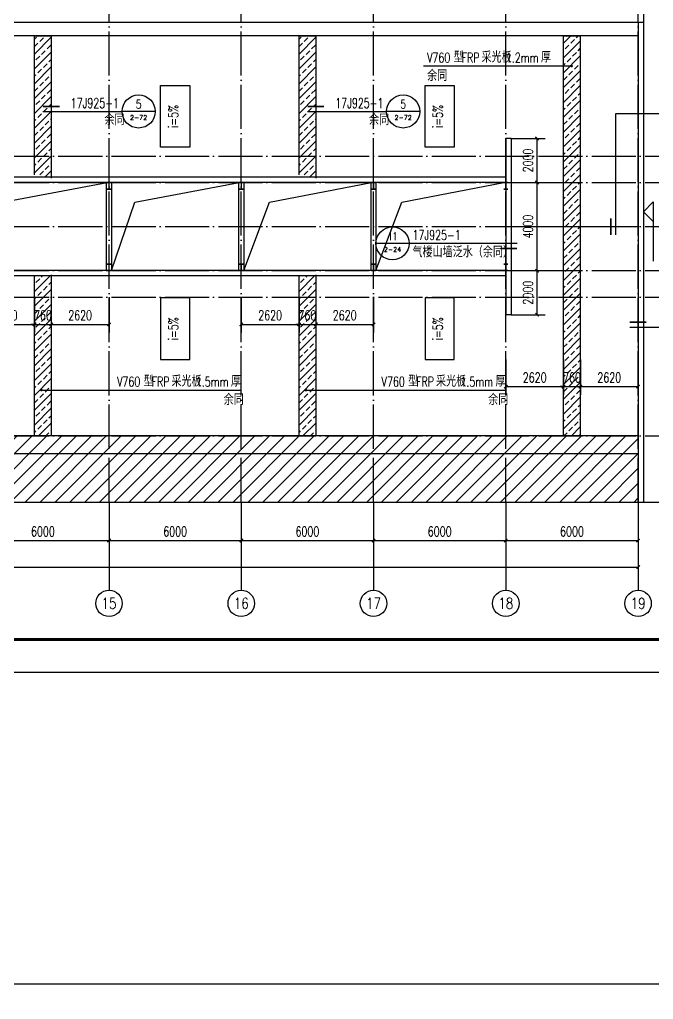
# Model space of a CAD drawing. Extents: x 1900113 to 2270874, y 17288394 to 17931430.
# Drawn here: x 2213868 to 2242618, y 17521107 to 17565578 of the extents above; entities that cross this region are included whole.
import ezdxf
from ezdxf.enums import TextEntityAlignment as Align

# ---------------------------------------------------------------- set-up
doc = ezdxf.new("R2010")
doc.units = 0
doc.header["$LTSCALE"] = 1000
doc.header["$MEASUREMENT"] = 0
doc.linetypes.add('DOTE', pattern=[2.42, 2, -0.2, 0.02, -0.2])
doc.layers.get('Defpoints').update_dxf_attribs({"color": 250})
for name, color, linetype in [('0 - 屋顶线', 150, 'Continuous'), ('AXIS_TEXT', 7, 'Continuous'), ('AXIS_内部', 151, 'Continuous'), ('AXIS_外部', 171, 'Continuous'), ('COLUMN', 2, 'Continuous'), ('DIM_IDEN', 171, 'Continuous'), ('DIM_LEAD', 145, 'Continuous'), ('DIM_SYMB', 165, 'Continuous'), ('DOTE', 1, 'DOTE'), ('PUB_DIM', 161, 'Continuous'), ('PUB_TEXT', 7, 'Continuous'), ('TK', 4, 'Continuous'), ('WALL-PARAPET', 6, 'Continuous'), ('填充', 8, 'Continuous')]:
    doc.layers.add(name, color=color, linetype=linetype)
doc.styles.add('_TCH_AXIS', font='COMPLEX', dxfattribs={"bigfont": 'GBCBIG'})
doc.styles.add('_TCH_DIM', font='SIMPLEX', dxfattribs={"bigfont": 'GBCBIG'})
doc.styles.add('_TCH_DIM_T3', font='SIMPLEX', dxfattribs={"width": 0.705882, "bigfont": 'GBCBIG'})
doc.styles.add('_TCH_LABEL', font='COMPLEX', dxfattribs={"bigfont": 'GBCBIG'})
doc.styles.add('COMPLEX', font='COMPLEX')
doc.dimstyles.new('_TCH_ARCH&&150', dxfattribs={"dimtxt": 446.25, "dimasz": 150, "dimexe": 375, "dimexo": 450, "dimgap": 189.375, "dimtad": 1, "dimdec": 0, "dimzin": 0, "dimdsep": 46, "dimtxsty": '_TCH_DIM_T3', "dimblk": 'ARCHTICK', "dimcen": 0.09, "dimclrt": 7, "dimazin": 2, "dimtfac": 1, "dimtdec": 0, "dimtix": 1, "dimtmove": 2, "dimatfit": 3, "dimfxl": 0, "dimtolj": 1, "dimtzin": 0, "dimarcsym": 0})

# ---------------------------------------------------------------- blocks, each defined once
blk = doc.blocks.new('A$C0FCD69EC')
at = {"layer": 'COLUMN'}
blk.add_hatch(color=2, dxfattribs=at).paths.add_polyline_path([(300, 180), (294, 180), (294, 94), (6, 94), (6, 180), (0, 180), (0, 0), (6, 0), (6, 86), (294, 86), (294, 0), (300, 0)])
at = {"layer": 'COLUMN', "color": 2}
blk.add_lwpolyline([(300, 0), (294, 0), (294, 86), (6, 86), (6, 0), (0, 0), (0, 180), (6, 180), (6, 94), (294, 94), (294, 180), (300, 180)], close=True, dxfattribs=at)
blk = doc.blocks.new('GeYuanFrame_83275672', base_point=(20.09, 4.53))
at = {"layer": 'TK'}
blk.add_lwpolyline([(20.09, 4.53), (20.09, 598.53), (1071.09, 598.53), (1071.09, 4.53)], close=True, dxfattribs=at)
at = {"layer": 'TK', "const_width": 1}
blk.add_lwpolyline([(45.09, 588.53), (1061.09, 588.53), (1061.09, 14.53), (45.09, 14.53)], close=True, dxfattribs=at)
blk = doc.blocks.new('GeYuanFrame_10587063', base_point=(20.09, 4.53))
at = {"layer": 'TK'}
blk.add_lwpolyline([(20.09, 4.53), (20.09, 598.53), (1071.09, 598.53), (1071.09, 4.53)], close=True, dxfattribs=at)
blk = doc.blocks.new('_ArchTick')
at = {"color": 0, "linetype": 'ByBlock', "const_width": 0.4}
blk.add_lwpolyline([(-0.5, -0.5), (0.5, 0.5)], dxfattribs=at)
blk = doc.blocks.new('*D188')
at = {"layer": 'AXIS_内部', "color": 0, "lineweight": -2}
for p, q in [((2211924, 17552983), (2211924, 17551370)), ((2214544, 17552983), (2214544, 17551370)), ((2211924, 17551745), (2214544, 17551745))]:
    blk.add_line(p, q, dxfattribs=at)
at = {"layer": 'Defpoints', "color": 0}
for p in [(2211924, 17553433), (2214544, 17553433), (2214544, 17551745)]:
    blk.add_point(p, dxfattribs=at)
at = {"layer": 'AXIS_内部', "color": 0, "lineweight": -2, "xscale": 150, "yscale": 150, "zscale": 150, "rotation": 180}
blk.add_blockref('_ArchTick', (2211924, 17551745), dxfattribs=at)
at = {"layer": 'AXIS_内部', "color": 0, "lineweight": -2, "xscale": 150, "yscale": 150, "zscale": 150}
blk.add_blockref('_ArchTick', (2214544, 17551745), dxfattribs=at)
at = {"layer": 'AXIS_内部', "color": 7, "insert": (2213234, 17552158), "char_height": 446.2, "attachment_point": 5, "style": '_TCH_DIM_T3'}
blk.add_mtext('\\A1;2620', dxfattribs=at)
blk = doc.blocks.new('*D189')
at = {"layer": 'AXIS_内部', "color": 0, "lineweight": -2}
for p, q in [((2214544, 17552983), (2214544, 17551370)), ((2215304, 17552983), (2215304, 17551370)), ((2214544, 17551745), (2214394, 17551745)), ((2214544, 17551745), (2215304, 17551745)), ((2215304, 17551745), (2215454, 17551745))]:
    blk.add_line(p, q, dxfattribs=at)
at = {"layer": 'Defpoints', "color": 0}
for p in [(2214544, 17553433), (2215304, 17553433), (2215304, 17551745)]:
    blk.add_point(p, dxfattribs=at)
at = {"layer": 'AXIS_内部', "color": 0, "lineweight": -2, "xscale": 150, "yscale": 150, "zscale": 150}
blk.add_blockref('_ArchTick', (2214544, 17551745), dxfattribs=at)
at = {"layer": 'AXIS_内部', "color": 0, "lineweight": -2, "xscale": 150, "yscale": 150, "zscale": 150, "rotation": 180}
blk.add_blockref('_ArchTick', (2215304, 17551745), dxfattribs=at)
at = {"layer": 'AXIS_内部', "color": 7, "insert": (2214924, 17552158), "char_height": 446.2, "attachment_point": 5, "style": '_TCH_DIM_T3'}
blk.add_mtext('\\A1;760', dxfattribs=at)
blk = doc.blocks.new('*D190')
at = {"layer": 'AXIS_内部', "color": 0, "lineweight": -2}
for p, q in [((2215304, 17552983), (2215304, 17551370)), ((2217924, 17552983), (2217924, 17551370)), ((2215304, 17551745), (2217924, 17551745))]:
    blk.add_line(p, q, dxfattribs=at)
at = {"layer": 'Defpoints', "color": 0}
for p in [(2215304, 17553433), (2217924, 17553433), (2217924, 17551745)]:
    blk.add_point(p, dxfattribs=at)
at = {"layer": 'AXIS_内部', "color": 0, "lineweight": -2, "xscale": 150, "yscale": 150, "zscale": 150, "rotation": 180}
blk.add_blockref('_ArchTick', (2215304, 17551745), dxfattribs=at)
at = {"layer": 'AXIS_内部', "color": 0, "lineweight": -2, "xscale": 150, "yscale": 150, "zscale": 150}
blk.add_blockref('_ArchTick', (2217924, 17551745), dxfattribs=at)
at = {"layer": 'AXIS_内部', "color": 7, "insert": (2216614, 17552158), "char_height": 446.2, "attachment_point": 5, "style": '_TCH_DIM_T3'}
blk.add_mtext('\\A1;2620', dxfattribs=at)
blk = doc.blocks.new('*D405')
at = {"layer": 'AXIS_内部', "color": 0, "lineweight": -2}
for p, q in [((2235924, 17550157), (2235924, 17548545)), ((2238544, 17550157), (2238544, 17548545)), ((2235924, 17548920), (2238544, 17548920))]:
    blk.add_line(p, q, dxfattribs=at)
at = {"layer": 'Defpoints', "color": 0}
for p in [(2235924, 17550607), (2238544, 17550607), (2238544, 17548920)]:
    blk.add_point(p, dxfattribs=at)
at = {"layer": 'AXIS_内部', "color": 0, "lineweight": -2, "xscale": 150, "yscale": 150, "zscale": 150, "rotation": 180}
blk.add_blockref('_ArchTick', (2235924, 17548920), dxfattribs=at)
at = {"layer": 'AXIS_内部', "color": 0, "lineweight": -2, "xscale": 150, "yscale": 150, "zscale": 150}
blk.add_blockref('_ArchTick', (2238544, 17548920), dxfattribs=at)
at = {"layer": 'AXIS_内部', "color": 7, "insert": (2237234, 17549332), "char_height": 446.2, "attachment_point": 5, "style": '_TCH_DIM_T3'}
blk.add_mtext('\\A1;2620', dxfattribs=at)
blk = doc.blocks.new('*D406')
at = {"layer": 'AXIS_内部', "color": 0, "lineweight": -2}
for p, q in [((2238544, 17550157), (2238544, 17548545)), ((2239304, 17550157), (2239304, 17548545)), ((2238544, 17548920), (2238394, 17548920)), ((2238544, 17548920), (2239304, 17548920)), ((2239304, 17548920), (2239454, 17548920))]:
    blk.add_line(p, q, dxfattribs=at)
at = {"layer": 'Defpoints', "color": 0}
for p in [(2238544, 17550607), (2239304, 17550607), (2239304, 17548920)]:
    blk.add_point(p, dxfattribs=at)
at = {"layer": 'AXIS_内部', "color": 0, "lineweight": -2, "xscale": 150, "yscale": 150, "zscale": 150}
blk.add_blockref('_ArchTick', (2238544, 17548920), dxfattribs=at)
at = {"layer": 'AXIS_内部', "color": 0, "lineweight": -2, "xscale": 150, "yscale": 150, "zscale": 150, "rotation": 180}
blk.add_blockref('_ArchTick', (2239304, 17548920), dxfattribs=at)
at = {"layer": 'AXIS_内部', "color": 7, "insert": (2238924, 17549332), "char_height": 446.2, "attachment_point": 5, "style": '_TCH_DIM_T3'}
blk.add_mtext('\\A1;760', dxfattribs=at)
blk = doc.blocks.new('*D407')
at = {"layer": 'AXIS_内部', "color": 0, "lineweight": -2}
for p, q in [((2239304, 17550157), (2239304, 17548545)), ((2241924, 17550157), (2241924, 17548545)), ((2239304, 17548920), (2241924, 17548920))]:
    blk.add_line(p, q, dxfattribs=at)
at = {"layer": 'Defpoints', "color": 0}
for p in [(2239304, 17550607), (2241924, 17550607), (2241924, 17548920)]:
    blk.add_point(p, dxfattribs=at)
at = {"layer": 'AXIS_内部', "color": 0, "lineweight": -2, "xscale": 150, "yscale": 150, "zscale": 150, "rotation": 180}
blk.add_blockref('_ArchTick', (2239304, 17548920), dxfattribs=at)
at = {"layer": 'AXIS_内部', "color": 0, "lineweight": -2, "xscale": 150, "yscale": 150, "zscale": 150}
blk.add_blockref('_ArchTick', (2241924, 17548920), dxfattribs=at)
at = {"layer": 'AXIS_内部', "color": 7, "insert": (2240614, 17549332), "char_height": 446.2, "attachment_point": 5, "style": '_TCH_DIM_T3'}
blk.add_mtext('\\A1;2620', dxfattribs=at)
blk = doc.blocks.new('*D408')
at = {"layer": 'AXIS_内部', "color": 0, "lineweight": -2}
for p, q in [((2223924, 17552983), (2223924, 17551370)), ((2226544, 17552983), (2226544, 17551370)), ((2223924, 17551745), (2226544, 17551745))]:
    blk.add_line(p, q, dxfattribs=at)
at = {"layer": 'Defpoints', "color": 0}
for p in [(2223924, 17553433), (2226544, 17553433), (2226544, 17551745)]:
    blk.add_point(p, dxfattribs=at)
at = {"layer": 'AXIS_内部', "color": 0, "lineweight": -2, "xscale": 150, "yscale": 150, "zscale": 150, "rotation": 180}
blk.add_blockref('_ArchTick', (2223924, 17551745), dxfattribs=at)
at = {"layer": 'AXIS_内部', "color": 0, "lineweight": -2, "xscale": 150, "yscale": 150, "zscale": 150}
blk.add_blockref('_ArchTick', (2226544, 17551745), dxfattribs=at)
at = {"layer": 'AXIS_内部', "color": 7, "insert": (2225234, 17552158), "char_height": 446.2, "attachment_point": 5, "style": '_TCH_DIM_T3'}
blk.add_mtext('\\A1;2620', dxfattribs=at)
blk = doc.blocks.new('*D409')
at = {"layer": 'AXIS_内部', "color": 0, "lineweight": -2}
for p, q in [((2226544, 17552983), (2226544, 17551370)), ((2227304, 17552983), (2227304, 17551370)), ((2226544, 17551745), (2226394, 17551745)), ((2226544, 17551745), (2227304, 17551745)), ((2227304, 17551745), (2227454, 17551745))]:
    blk.add_line(p, q, dxfattribs=at)
at = {"layer": 'Defpoints', "color": 0}
for p in [(2226544, 17553433), (2227304, 17553433), (2227304, 17551745)]:
    blk.add_point(p, dxfattribs=at)
at = {"layer": 'AXIS_内部', "color": 0, "lineweight": -2, "xscale": 150, "yscale": 150, "zscale": 150}
blk.add_blockref('_ArchTick', (2226544, 17551745), dxfattribs=at)
at = {"layer": 'AXIS_内部', "color": 0, "lineweight": -2, "xscale": 150, "yscale": 150, "zscale": 150, "rotation": 180}
blk.add_blockref('_ArchTick', (2227304, 17551745), dxfattribs=at)
at = {"layer": 'AXIS_内部', "color": 7, "insert": (2226924, 17552158), "char_height": 446.2, "attachment_point": 5, "style": '_TCH_DIM_T3'}
blk.add_mtext('\\A1;760', dxfattribs=at)
blk = doc.blocks.new('*D410')
at = {"layer": 'AXIS_内部', "color": 0, "lineweight": -2}
for p, q in [((2227304, 17552983), (2227304, 17551370)), ((2229924, 17552983), (2229924, 17551370)), ((2227304, 17551745), (2229924, 17551745))]:
    blk.add_line(p, q, dxfattribs=at)
at = {"layer": 'Defpoints', "color": 0}
for p in [(2227304, 17553433), (2229924, 17553433), (2229924, 17551745)]:
    blk.add_point(p, dxfattribs=at)
at = {"layer": 'AXIS_内部', "color": 0, "lineweight": -2, "xscale": 150, "yscale": 150, "zscale": 150, "rotation": 180}
blk.add_blockref('_ArchTick', (2227304, 17551745), dxfattribs=at)
at = {"layer": 'AXIS_内部', "color": 0, "lineweight": -2, "xscale": 150, "yscale": 150, "zscale": 150}
blk.add_blockref('_ArchTick', (2229924, 17551745), dxfattribs=at)
at = {"layer": 'AXIS_内部', "color": 7, "insert": (2228614, 17552158), "char_height": 446.2, "attachment_point": 5, "style": '_TCH_DIM_T3'}
blk.add_mtext('\\A1;2620', dxfattribs=at)
blk = doc.blocks.new('*D420')
at = {"layer": 'AXIS_外部', "color": 0, "lineweight": -2}
for p, q in [((2236164, 17560183), (2237715, 17560183)), ((2237340, 17558183), (2237340, 17560183)), ((2236164, 17558183), (2237715, 17558183))]:
    blk.add_line(p, q, dxfattribs=at)
at = {"layer": 'Defpoints', "color": 0}
for p in [(2235714, 17560183), (2237340, 17560183), (2235714, 17558183)]:
    blk.add_point(p, dxfattribs=at)
at = {"layer": 'AXIS_外部', "color": 0, "lineweight": -2, "xscale": 150, "yscale": 150, "zscale": 150}
for p, rotation in [((2237340, 17560183), 90), ((2237340, 17558183), 270)]:
    blk.add_blockref('_ArchTick', p, dxfattribs=dict(at, rotation=rotation))
at = {"layer": 'AXIS_外部', "color": 7, "insert": (2236927, 17559183), "char_height": 446.2, "attachment_point": 5, "rotation": 90, "style": '_TCH_DIM_T3'}
blk.add_mtext('\\A1;2000', dxfattribs=at)
blk = doc.blocks.new('*D421')
at = {"layer": 'AXIS_外部', "color": 0, "lineweight": -2}
for p, q in [((2236164, 17558183), (2237715, 17558183)), ((2237340, 17554183), (2237340, 17558183)), ((2236164, 17554183), (2237715, 17554183))]:
    blk.add_line(p, q, dxfattribs=at)
at = {"layer": 'Defpoints', "color": 0}
for p in [(2235714, 17558183), (2237340, 17558183), (2235714, 17554183)]:
    blk.add_point(p, dxfattribs=at)
at = {"layer": 'AXIS_外部', "color": 0, "lineweight": -2, "xscale": 150, "yscale": 150, "zscale": 150}
for p, rotation in [((2237340, 17558183), 90), ((2237340, 17554183), 270)]:
    blk.add_blockref('_ArchTick', p, dxfattribs=dict(at, rotation=rotation))
at = {"layer": 'AXIS_外部', "color": 7, "insert": (2236927, 17556183), "char_height": 446.2, "attachment_point": 5, "rotation": 90, "style": '_TCH_DIM_T3'}
blk.add_mtext('\\A1;4000', dxfattribs=at)
blk = doc.blocks.new('*D422')
at = {"layer": 'AXIS_外部', "color": 0, "lineweight": -2}
for p, q in [((2236164, 17554183), (2237715, 17554183)), ((2237340, 17552183), (2237340, 17554183)), ((2236164, 17552183), (2237715, 17552183))]:
    blk.add_line(p, q, dxfattribs=at)
at = {"layer": 'Defpoints', "color": 0}
for p in [(2235714, 17554183), (2237340, 17554183), (2235714, 17552183)]:
    blk.add_point(p, dxfattribs=at)
at = {"layer": 'AXIS_外部', "color": 0, "lineweight": -2, "xscale": 150, "yscale": 150, "zscale": 150}
for p, rotation in [((2237340, 17554183), 90), ((2237340, 17552183), 270)]:
    blk.add_blockref('_ArchTick', p, dxfattribs=dict(at, rotation=rotation))
at = {"layer": 'AXIS_外部', "color": 7, "insert": (2236927, 17553183), "char_height": 446.2, "attachment_point": 5, "rotation": 90, "style": '_TCH_DIM_T3'}
blk.add_mtext('\\A1;2000', dxfattribs=at)
blk = doc.blocks.new('*D492')
at = {"layer": 'AXIS_外部', "color": 0, "lineweight": -2}
for p, q in [((2211924, 17543233), (2211924, 17541558)), ((2217924, 17543233), (2217924, 17541558)), ((2211924, 17541933), (2217924, 17541933))]:
    blk.add_line(p, q, dxfattribs=at)
at = {"layer": 'Defpoints', "color": 0}
for p in [(2211924, 17543683), (2217924, 17543683), (2217924, 17541933)]:
    blk.add_point(p, dxfattribs=at)
at = {"layer": 'AXIS_外部', "color": 0, "lineweight": -2, "xscale": 150, "yscale": 150, "zscale": 150, "rotation": 180}
blk.add_blockref('_ArchTick', (2211924, 17541933), dxfattribs=at)
at = {"layer": 'AXIS_外部', "color": 0, "lineweight": -2, "xscale": 150, "yscale": 150, "zscale": 150}
blk.add_blockref('_ArchTick', (2217924, 17541933), dxfattribs=at)
at = {"layer": 'AXIS_外部', "color": 7, "insert": (2214924, 17542345), "char_height": 446.2, "attachment_point": 5, "style": '_TCH_DIM_T3'}
blk.add_mtext('\\A1;6000', dxfattribs=at)
blk = doc.blocks.new('*D493')
at = {"layer": 'AXIS_外部', "color": 0, "lineweight": -2}
for p, q in [((2217924, 17543233), (2217924, 17541558)), ((2223924, 17543233), (2223924, 17541558)), ((2217924, 17541933), (2223924, 17541933))]:
    blk.add_line(p, q, dxfattribs=at)
at = {"layer": 'Defpoints', "color": 0}
for p in [(2217924, 17543683), (2223924, 17543683), (2223924, 17541933)]:
    blk.add_point(p, dxfattribs=at)
at = {"layer": 'AXIS_外部', "color": 0, "lineweight": -2, "xscale": 150, "yscale": 150, "zscale": 150, "rotation": 180}
blk.add_blockref('_ArchTick', (2217924, 17541933), dxfattribs=at)
at = {"layer": 'AXIS_外部', "color": 0, "lineweight": -2, "xscale": 150, "yscale": 150, "zscale": 150}
blk.add_blockref('_ArchTick', (2223924, 17541933), dxfattribs=at)
at = {"layer": 'AXIS_外部', "color": 7, "insert": (2220924, 17542345), "char_height": 446.2, "attachment_point": 5, "style": '_TCH_DIM_T3'}
blk.add_mtext('\\A1;6000', dxfattribs=at)
blk = doc.blocks.new('*D494')
at = {"layer": 'AXIS_外部', "color": 0, "lineweight": -2}
for p, q in [((2223924, 17543233), (2223924, 17541558)), ((2229924, 17543233), (2229924, 17541558)), ((2223924, 17541933), (2229924, 17541933))]:
    blk.add_line(p, q, dxfattribs=at)
at = {"layer": 'Defpoints', "color": 0}
for p in [(2223924, 17543683), (2229924, 17543683), (2229924, 17541933)]:
    blk.add_point(p, dxfattribs=at)
at = {"layer": 'AXIS_外部', "color": 0, "lineweight": -2, "xscale": 150, "yscale": 150, "zscale": 150, "rotation": 180}
blk.add_blockref('_ArchTick', (2223924, 17541933), dxfattribs=at)
at = {"layer": 'AXIS_外部', "color": 0, "lineweight": -2, "xscale": 150, "yscale": 150, "zscale": 150}
blk.add_blockref('_ArchTick', (2229924, 17541933), dxfattribs=at)
at = {"layer": 'AXIS_外部', "color": 7, "insert": (2226924, 17542345), "char_height": 446.2, "attachment_point": 5, "style": '_TCH_DIM_T3'}
blk.add_mtext('\\A1;6000', dxfattribs=at)
blk = doc.blocks.new('*D495')
at = {"layer": 'AXIS_外部', "color": 0, "lineweight": -2}
for p, q in [((2229924, 17543233), (2229924, 17541558)), ((2235924, 17543233), (2235924, 17541558)), ((2229924, 17541933), (2235924, 17541933))]:
    blk.add_line(p, q, dxfattribs=at)
at = {"layer": 'Defpoints', "color": 0}
for p in [(2229924, 17543683), (2235924, 17543683), (2235924, 17541933)]:
    blk.add_point(p, dxfattribs=at)
at = {"layer": 'AXIS_外部', "color": 0, "lineweight": -2, "xscale": 150, "yscale": 150, "zscale": 150, "rotation": 180}
blk.add_blockref('_ArchTick', (2229924, 17541933), dxfattribs=at)
at = {"layer": 'AXIS_外部', "color": 0, "lineweight": -2, "xscale": 150, "yscale": 150, "zscale": 150}
blk.add_blockref('_ArchTick', (2235924, 17541933), dxfattribs=at)
at = {"layer": 'AXIS_外部', "color": 7, "insert": (2232924, 17542345), "char_height": 446.2, "attachment_point": 5, "style": '_TCH_DIM_T3'}
blk.add_mtext('\\A1;6000', dxfattribs=at)
blk = doc.blocks.new('*D496')
at = {"layer": 'AXIS_外部', "color": 0, "lineweight": -2}
for p, q in [((2235924, 17543233), (2235924, 17541558)), ((2241924, 17543233), (2241924, 17541558)), ((2235924, 17541933), (2241924, 17541933))]:
    blk.add_line(p, q, dxfattribs=at)
at = {"layer": 'Defpoints', "color": 0}
for p in [(2235924, 17543683), (2241924, 17543683), (2241924, 17541933)]:
    blk.add_point(p, dxfattribs=at)
at = {"layer": 'AXIS_外部', "color": 0, "lineweight": -2, "xscale": 150, "yscale": 150, "zscale": 150, "rotation": 180}
blk.add_blockref('_ArchTick', (2235924, 17541933), dxfattribs=at)
at = {"layer": 'AXIS_外部', "color": 0, "lineweight": -2, "xscale": 150, "yscale": 150, "zscale": 150}
blk.add_blockref('_ArchTick', (2241924, 17541933), dxfattribs=at)
at = {"layer": 'AXIS_外部', "color": 7, "insert": (2238924, 17542345), "char_height": 446.2, "attachment_point": 5, "style": '_TCH_DIM_T3'}
blk.add_mtext('\\A1;6000', dxfattribs=at)
blk = doc.blocks.new('*D497')
at = {"layer": 'AXIS_外部', "color": 0, "lineweight": -2}
for p, q in [((2133924, 17543233), (2133924, 17540358)), ((2241924, 17543233), (2241924, 17540358)), ((2133924, 17540733), (2241924, 17540733))]:
    blk.add_line(p, q, dxfattribs=at)
at = {"layer": 'Defpoints', "color": 0}
for p in [(2133924, 17543683), (2241924, 17543683), (2241924, 17540733)]:
    blk.add_point(p, dxfattribs=at)
at = {"layer": 'AXIS_外部', "color": 0, "lineweight": -2, "xscale": 150, "yscale": 150, "zscale": 150, "rotation": 180}
blk.add_blockref('_ArchTick', (2133924, 17540733), dxfattribs=at)
at = {"layer": 'AXIS_外部', "color": 0, "lineweight": -2, "xscale": 150, "yscale": 150, "zscale": 150}
blk.add_blockref('_ArchTick', (2241924, 17540733), dxfattribs=at)
at = {"layer": 'AXIS_外部', "color": 7, "insert": (2187924, 17541145), "char_height": 446.2, "attachment_point": 5, "style": '_TCH_DIM_T3'}
blk.add_mtext('\\A1;108000', dxfattribs=at)
blk = doc.blocks.new('_AXISO')
blk.add_circle((0, 0), 0.5)
at = {"layer": 'AXIS_TEXT', "style": 'COMPLEX', "width": 1.041667}
blk.add_attdef('A', text='', height=0.56, dxfattribs=at).set_placement((-0.25, -0.28), (0.25, -0.28), align=Align.FIT)

msp = doc.modelspace()

# ---------------------------------------------------------------- hatches: boundary and pattern name
h = msp.add_hatch()
h.set_pattern_fill('ANSI31', color=250, scale=300, style=0)
h.set_pattern_definition([(45, (53131.6, -1340120.34), (-336.759605, 336.759605), [])])
h.paths.add_polyline_path([(2186716.3, 17544260.8), (2187472.4, 17544260.8), (2187472.4, 17545508.3), (2186716.3, 17545508.3)], flags=24)
h.paths.add_polyline_path([(2185343, 17544237.1), (2187144.5, 17544237.1), (2187144.5, 17545558.6), (2185343, 17545558.6)], flags=24)
h.paths.add_polyline_path([(2184334.6, 17544260.8), (2185771.2, 17544260.8), (2185771.2, 17545508.3), (2184334.6, 17545508.3)], flags=24)
h.paths.add_polyline_path([(2182956.5, 17544221), (2184767.5, 17544221), (2184767.5, 17545571), (2182956.5, 17545571)], flags=24)
h.paths.add_polyline_path([(2188035, 17543682.9), (2241923.5, 17543682.9), (2241923.5, 17546682.9), (2133923.5, 17546682.9), (2133923.5, 17543682.9), (2187810, 17543682.9), (2187886.5, 17543892.9), (2187960.5, 17543472.9)])
at = {"layer": '填充'}
h = msp.add_hatch(dxfattribs=at)
h.set_pattern_fill('ANSI33', color=4, scale=150, style=0)
h.set_pattern_definition([(45, (128131.6, -1447261.33), (-336.759605, 336.759605), []), (45, (128468.36, -1447261.33), (-336.759605, 336.759605), [238.125, -119.0625])])
h.paths.add_polyline_path([(2215303.5, 17553942.9), (2214543.5, 17553942.9), (2214543.5, 17546682.9), (2215303.5, 17546682.9)])
h.paths.add_polyline_path([(2214543.5, 17558422.9), (2215303.5, 17558422.9), (2215303.5, 17564782.9), (2214543.5, 17564782.9)])
h = msp.add_hatch(dxfattribs=at)
h.set_pattern_fill('ANSI33', color=4, scale=150, style=0)
h.set_pattern_definition([(45, (140131.6, -1447261.33), (-336.759605, 336.759605), []), (45, (140468.36, -1447261.33), (-336.759605, 336.759605), [238.125, -119.0625])])
h.paths.add_polyline_path([(2227303.5, 17553942.9), (2226543.5, 17553942.9), (2226543.5, 17546682.9), (2227303.5, 17546682.9)])
h.paths.add_polyline_path([(2226543.5, 17558422.9), (2227303.5, 17558422.9), (2227303.5, 17564782.9), (2226543.5, 17564782.9)])
h = msp.add_hatch(dxfattribs=at)
h.set_pattern_fill('ANSI33', color=4, scale=150, style=0)
h.set_pattern_definition([(45, (53131.6, -1913503.54), (-336.759605, 336.759605), []), (45, (53468.36, -1913503.54), (-336.759605, 336.759605), [238.125, -119.0625])])
h.paths.add_polyline_path([(2239303.5, 17564842.9), (2238543.5, 17564842.9), (2238543.5, 17556183), (2239303.5, 17556183)])
h.paths.add_polyline_path([(2239303.5, 17556183), (2238543.5, 17556183), (2238543.5, 17546682.9), (2239303.5, 17546682.9)])

# ---------------------------------------------------------------- linework, layer by layer
for points in [[(2214543.5, 17558534.1), (2214543.5, 17564842.9), (2215303.5, 17564842.9), (2215303.5, 17558376.4)], [(2226543.5, 17558534.1), (2226543.5, 17564842.9), (2227303.5, 17564842.9), (2227303.5, 17558376.4)], [(2238543.5, 17556183), (2238543.5, 17564842.9), (2239303.5, 17564842.9), (2239303.5, 17556025.2)], [(2239303.5, 17556269.5), (2239303.5, 17546682.9), (2238543.5, 17546682.9), (2238543.5, 17556183)], [(2215303.5, 17553998.5), (2215303.5, 17546682.9), (2214543.5, 17546682.9), (2214543.5, 17553912)], [(2227303.5, 17553998.5), (2227303.5, 17546682.9), (2226543.5, 17546682.9), (2226543.5, 17553912)]]:
    msp.add_lwpolyline(points)
for points in [[(2221586, 17562592.6), (2221586, 17559794.9), (2220261, 17559794.9), (2220261, 17562592.6)], [(2233586, 17562592.6), (2233586, 17559794.9), (2232261, 17559794.9), (2232261, 17562592.6)], [(2218033.5, 17558182.9), (2218033.5, 17554182.9), (2217813.5, 17554182.9), (2217813.5, 17558182.9)], [(2224033.5, 17558182.9), (2224033.5, 17554182.9), (2223813.5, 17554182.9), (2223813.5, 17558182.9)], [(2230033.5, 17558182.9), (2230033.5, 17554182.9), (2229813.5, 17554182.9), (2229813.5, 17558182.9)], [(2221586, 17550157.2), (2221586, 17552954.9), (2220261, 17552954.9), (2220261, 17550157.2)], [(2233586, 17550157.2), (2233586, 17552954.9), (2232261, 17552954.9), (2232261, 17550157.2)]]:
    msp.add_lwpolyline(points, close=True)
at = {"layer": '0 - 屋顶线'}
for p, q in [((2242163.5, 17565442.9), (2133683.5, 17565442.9)), ((2241923.5, 17564842.9), (2133923.5, 17564842.9)), ((2236163.5, 17556183), (2241923.5, 17556183)), ((2241923.5, 17546682.9), (2241923.5, 17543682.9)), ((2242163.5, 17546682.9), (2242163.5, 17543682.9)), ((2133923.5, 17545882.9), (2241923.5, 17545882.9))]:
    msp.add_line(p, q, dxfattribs=at)
for points in [[(2133683.5, 17546682.9), (2133683.5, 17603922.9), (2242163.5, 17603922.9), (2242163.5, 17546682.9)], [(2241923.5, 17565442.9), (2241923.5, 17546682.9), (2133923.5, 17546682.9), (2133923.5, 17565442.9)], [(2212033.5, 17554182.9), (2213090.1, 17557297.2), (2217833.5, 17558182.9)], [(2218033.5, 17554182.9), (2219090.1, 17557297.2), (2223833.5, 17558182.9)], [(2224033.5, 17554182.9), (2225200.1, 17557297.2), (2229833.5, 17558176.9)], [(2230033.5, 17554182.9), (2231200.1, 17557297.2), (2235833.5, 17558176.9)], [(2241923.5, 17546682.9), (2133923.5, 17546682.9)]]:
    msp.add_lwpolyline(points, dxfattribs=at)
at = {"layer": 'AXIS_外部'}
for p, q in [((2217923.5, 17543682.9), (2217923.5, 17539682.9)), ((2223923.5, 17543682.9), (2223923.5, 17539682.9)), ((2229923.5, 17543682.9), (2229923.5, 17539682.9)), ((2235923.5, 17543682.9), (2235923.5, 17539682.9)), ((2241923.5, 17543682.9), (2241923.5, 17539682.9))]:
    msp.add_line(p, q, dxfattribs=at)
at = {"layer": 'DIM_IDEN'}
for p, q in [((2214928.5, 17561407.9), (2215645.3, 17561407.9)), ((2215645.3, 17561407.9), (2218518, 17561407.9)), ((2220018, 17561407.9), (2218518, 17561407.9)), ((2226928.5, 17561407.9), (2227645.3, 17561407.9)), ((2227645.3, 17561407.9), (2230518, 17561407.9)), ((2232018, 17561407.9), (2230518, 17561407.9)), ((2240918.8, 17561319), (2245853.2, 17561319)), ((2240918.8, 17555807.9), (2240918.8, 17561319)), ((2231533.5, 17555421), (2230033.5, 17555421)), ((2232882.9, 17555421), (2231533.5, 17555421)), ((2236431, 17555421), (2232882.9, 17555421)), ((2241548.5, 17551621.6), (2244015.1, 17551621.6))]:
    msp.add_line(p, q, dxfattribs=at)
at = {"layer": 'DIM_IDEN', "const_width": 75}
for points in [[(2214928.5, 17561632.9), (2215678.5, 17561632.9)], [(2226928.5, 17561632.9), (2227678.5, 17561632.9)], [(2240693.8, 17555807.9), (2240693.8, 17556557.9)], [(2236431, 17555196), (2235681, 17555196)], [(2241548.5, 17551846.6), (2242298.5, 17551846.6)]]:
    msp.add_lwpolyline(points, dxfattribs=at)
at = {"layer": 'DIM_IDEN'}
for centre in [(2219268, 17561407.9), (2231268, 17561407.9), (2230783.5, 17555421)]:
    msp.add_circle(centre, 750, dxfattribs=at)
at = {"layer": 'DIM_LEAD'}
for p, q in [((2237911.3, 17563469.7), (2232194.3, 17563469.7)), ((2238905.3, 17563469.7), (2237911.3, 17563469.7)), ((2214850.8, 17548763.3), (2218168.3, 17548763.3)), ((2218168.3, 17548763.3), (2223923.5, 17548763.3)), ((2226850.8, 17548763.3), (2230168.3, 17548763.3)), ((2230168.3, 17548763.3), (2235923.5, 17548763.3))]:
    msp.add_line(p, q, dxfattribs=at)
at = {"layer": 'DIM_LEAD', "const_width": 60}
for points in [[(2238935.3, 17563469.7, 1), (2238875.3, 17563469.7, 1)], [(2214820.8, 17548763.3, 1), (2214880.8, 17548763.3, 1)], [(2226820.8, 17548763.3, 1), (2226880.8, 17548763.3, 1)]]:
    msp.add_lwpolyline(points, format="xyb", close=True, dxfattribs=at)
at = {"layer": 'DIM_SYMB'}
for points in [[(2221169.8, 17560494.3, 0, 0, 0), (2221169.8, 17561442, 120, 0, 0), (2221169.8, 17561892, 0, 0, 0)], [(2233169.8, 17560494.3, 0, 0, 0), (2233169.8, 17561442, 120, 0, 0), (2233169.8, 17561892, 0, 0, 0)], [(2221169.8, 17552255.5, 0, 0, 0), (2221169.8, 17551307.8, 120, 0, 0), (2221169.8, 17550857.8, 0, 0, 0)], [(2233169.8, 17552255.5, 0, 0, 0), (2233169.8, 17551307.8, 120, 0, 0), (2233169.8, 17550857.8, 0, 0, 0)]]:
    msp.add_lwpolyline(points, format="xyseb", dxfattribs=at)
at = {"layer": 'DIM_SYMB', "color": 150}
msp.add_lwpolyline([(2130923.5, 17543682.9), (2187810, 17543682.9), (2187886.5, 17543892.9), (2187960.5, 17543472.9), (2188035, 17543682.9), (2244923.5, 17543682.9)], dxfattribs=at)
at = {"layer": 'DOTE'}
for p, q in [((2217923.5, 17543682.9), (2217923.5, 17606682.9)), ((2223923.5, 17543682.9), (2223923.5, 17606682.9)), ((2229923.5, 17543682.9), (2229923.5, 17606682.9)), ((2235923.5, 17543682.9), (2235923.5, 17606682.9)), ((2241923.5, 17543682.9), (2241923.5, 17606682.9)), ((2130923.5, 17559382.9), (2244923.5, 17559382.9)), ((2130923.5, 17558182.9), (2244923.5, 17558182.9)), ((2130923.5, 17556182.9), (2244923.5, 17556182.9)), ((2130923.5, 17554182.9), (2244923.5, 17554182.9)), ((2130923.5, 17552982.9), (2244923.5, 17552982.9)), ((2130923.5, 17546682.9), (2244923.5, 17546682.9))]:
    msp.add_line(p, q, dxfattribs=at)
at = {"layer": 'PUB_DIM'}
for p, q in [((2242163.5, 17556858.7), (2242613.5, 17557308.7)), ((2242613.5, 17557308.7), (2242613.5, 17554608.7)), ((2242163.5, 17556858.7), (2242613.5, 17556408.7))]:
    msp.add_line(p, q, dxfattribs=at)
at = {"layer": 'WALL-PARAPET'}
for p, q in [((2235923.5, 17560182.9), (2235923.5, 17558182.9)), ((2236163.5, 17560182.9), (2235923.5, 17560182.9)), ((2236163.5, 17560182.9), (2236163.5, 17558182.9)), ((2235923.5, 17558422.9), (2139923.5, 17558422.9)), ((2235923.5, 17558182.9), (2139923.5, 17558182.9)), ((2235923.5, 17558182.9), (2235923.5, 17554182.9)), ((2236163.5, 17558182.9), (2236163.5, 17554182.9)), ((2235923.5, 17554182.9), (2139923.5, 17554182.9)), ((2235923.5, 17553942.9), (2139923.5, 17553942.9)), ((2235923.5, 17554182.9), (2235923.5, 17552182.9)), ((2236163.5, 17554182.9), (2236163.5, 17552182.9)), ((2236163.5, 17552182.9), (2235923.5, 17552182.9))]:
    msp.add_line(p, q, dxfattribs=at)

# ---------------------------------------------------------------- block references
at = {"xscale": 150, "yscale": 150, "zscale": 150}
for name, p in [('GeYuanFrame_83275672', (2113223.5, 17535942)), ('GeYuanFrame_10587063', (2113223.5, 17432720))]:
    msp.add_blockref(name, p, dxfattribs=at)
at = {"layer": 'AXIS_外部'}
ref = msp.add_blockref('_AXISO', (2217923.5, 17539082.9), dxfattribs=dict(at, xscale=1200, yscale=1200, zscale=1200))
ref.add_attrib('A', '15', dxfattribs={"layer": 'AXIS_TEXT', "height": 492.67, "style": '_TCH_AXIS'}).set_placement((2217583.3, 17538836.5), (2218263.7, 17538836.5), align=Align.FIT)
ref = msp.add_blockref('_AXISO', (2223923.5, 17539082.9), dxfattribs=dict(at, xscale=1200, yscale=1200, zscale=1200))
ref.add_attrib('A', '16', dxfattribs={"layer": 'AXIS_TEXT', "height": 492.67, "style": '_TCH_AXIS'}).set_placement((2223583.3, 17538836.5), (2224263.7, 17538836.5), align=Align.FIT)
ref = msp.add_blockref('_AXISO', (2229923.5, 17539082.9), dxfattribs=dict(at, xscale=1200, yscale=1200, zscale=1200))
ref.add_attrib('A', '17', dxfattribs={"layer": 'AXIS_TEXT', "height": 492.67, "style": '_TCH_AXIS'}).set_placement((2229583.3, 17538836.5), (2230263.7, 17538836.5), align=Align.FIT)
ref = msp.add_blockref('_AXISO', (2235923.5, 17539082.9), dxfattribs=dict(at, xscale=1200, yscale=1200, zscale=1200))
ref.add_attrib('A', '18', dxfattribs={"layer": 'AXIS_TEXT', "height": 492.67, "style": '_TCH_AXIS'}).set_placement((2235583.3, 17538836.5), (2236263.7, 17538836.5), align=Align.FIT)
ref = msp.add_blockref('_AXISO', (2241923.5, 17539082.9), dxfattribs=dict(at, xscale=1200, yscale=1200, zscale=1200))
ref.add_attrib('A', '19', dxfattribs={"layer": 'AXIS_TEXT', "height": 492.67, "style": '_TCH_AXIS'}).set_placement((2241583.3, 17538836.5), (2242263.7, 17538836.5), align=Align.FIT)
at = {"layer": 'COLUMN', "xscale": -1, "rotation": 90}
for p in [(2218013.5, 17558182.9), (2224013.5, 17558182.9), (2230013.5, 17558182.9), (2236013.5, 17558182.9), (2218013.5, 17554482.9), (2224013.5, 17554482.9), (2230013.5, 17554482.9)]:
    msp.add_blockref('A$C0FCD69EC', p, dxfattribs=at)
at = {"layer": 'COLUMN', "rotation": 90.00000000000001}
msp.add_blockref('A$C0FCD69EC', (2236013.5, 17554182.9), dxfattribs=at)

# ---------------------------------------------------------------- texts
at = {"layer": 'PUB_TEXT'}
for s, height, style, p in [('型', 506.4, '_TCH_DIM', (2233551.8, 17563627.2)), ('采光板', 506.38, '_TCH_DIM', (2234820.4, 17563627.2)), ('厚', 506.4, '_TCH_DIM', (2237516.3, 17563627.2)), ('余同', 506.38, '_TCH_DIM', (2232351.8, 17562787.2)), ('余同', 506.38, '_TCH_LABEL', (2217718.2, 17560786.8)), ('余同', 506.38, '_TCH_LABEL', (2229718.2, 17560786.8)), ('气楼山墙泛水（余同）', 506.38, '_TCH_LABEL', (2231691, 17554783.2)), ('型', 506.4, '_TCH_DIM', (2219488.8, 17548920.8)), ('采光板', 506.38, '_TCH_DIM', (2220757.4, 17548920.8)), ('厚', 506.4, '_TCH_DIM', (2223453.2, 17548920.8)), ('型', 506.4, '_TCH_DIM', (2231488.8, 17548920.8)), ('采光板', 506.38, '_TCH_DIM', (2232757.4, 17548920.8)), ('厚', 506.4, '_TCH_DIM', (2235453.2, 17548920.8)), ('余同', 506.38, '_TCH_DIM', (2223123.7, 17548080.8)), ('余同', 506.38, '_TCH_DIM', (2235123.7, 17548080.8))]:
    msp.add_text(s, height=height, dxfattribs=dict(at, style=style)).set_placement(p)
at = {"layer": 'PUB_TEXT', "width": 0.705882}
for s, style, p in [('V760', '_TCH_DIM', (2232351.8, 17563627.2)), ('FRP', '_TCH_DIM', (2233920.4, 17563627.2)), ('1.2mm', '_TCH_DIM', (2235926.3, 17563627.2)), ('17J925-1', '_TCH_LABEL', (2216185.5, 17561565.4)), ('17J925-1', '_TCH_LABEL', (2228185.5, 17561565.4)), ('17J925-1', '_TCH_LABEL', (2231691, 17555578.5)), ('V760', '_TCH_DIM', (2218288.8, 17548920.8)), ('FRP', '_TCH_DIM', (2219857.4, 17548920.8)), ('1.5mm', '_TCH_DIM', (2221863.2, 17548920.8)), ('V760', '_TCH_DIM', (2230288.8, 17548920.8)), ('FRP', '_TCH_DIM', (2231857.4, 17548920.8)), ('1.5mm', '_TCH_DIM', (2233863.2, 17548920.8))]:
    msp.add_text(s, height=446.25, dxfattribs=dict(at, style=style)).set_placement(p)
at = {"layer": 'PUB_TEXT', "style": '_TCH_LABEL'}
for s, height, p, p2 in [('5', 391.5, (2219137.5, 17561546.7), (2219398.5, 17561546.7)), ('5', 391.5, (2231137.5, 17561546.7), (2231398.5, 17561546.7)), ('2-72', 204.59, (2218878.3, 17561028.8), (2219657.7, 17561028.8)), ('2-72', 204.59, (2230878.3, 17561028.8), (2231657.7, 17561028.8)), ('11', 363.03, (2230576.1, 17555564.1), (2230991, 17555564.1)), ('2-24', 200.81, (2230391.5, 17555044.8), (2231175.6, 17555044.8))]:
    msp.add_text(s, height=height, dxfattribs=at).set_placement(p, p2, align=Align.FIT)
at = {"layer": 'PUB_TEXT', "style": '_TCH_DIM', "width": 0.705882}
for p in [(2221064.8, 17560653.2), (2233064.8, 17560653.2), (2221064.8, 17551016.6), (2233064.8, 17551016.6)]:
    msp.add_text('i=5%', height=446.25, rotation=90, dxfattribs=at).set_placement(p)

# ---------------------------------------------------------------- dimensions: what is measured, and where the dimension line sits
at = {"layer": 'AXIS_内部'}
for p1, p2, picture, middle in [((2211923.5, 17553432.9), (2214543.5, 17553432.9), '*D188', (2213233.5, 17552157.9)), ((2214543.5, 17553432.9), (2215303.5, 17553432.9), '*D189', (2214923.5, 17552157.9)), ((2215303.5, 17553432.9), (2217923.5, 17553432.9), '*D190', (2216613.5, 17552157.9)), ((2223923.5, 17553432.9), (2226543.5, 17553432.9), '*D408', (2225233.5, 17552157.9)), ((2226543.5, 17553432.9), (2227303.5, 17553432.9), '*D409', (2226923.5, 17552157.9)), ((2227303.5, 17553432.9), (2229923.5, 17553432.9), '*D410', (2228613.5, 17552157.9)), ((2235923.5, 17550607.2), (2238543.5, 17550607.2), '*D405', (2237233.5, 17549332.2)), ((2238543.5, 17550607.2), (2239303.5, 17550607.2), '*D406', (2238923.5, 17549332.2)), ((2239303.5, 17550607.2), (2241923.5, 17550607.2), '*D407', (2240613.5, 17549332.2))]:
    dim = msp.add_aligned_dim(p1=p1, p2=p2, distance=-1687.5, dimstyle='_TCH_ARCH&&150', dxfattribs=at)
    dim.commit()
    dim.dimension.update_dxf_attribs({"geometry": picture, "text_midpoint": middle})
at = {"layer": 'AXIS_外部'}
for p1, p2, distance, picture, middle in [((2235713.5, 17558182.9), (2235713.5, 17560182.9), -1626.1, '*D420', (2236927.1, 17559182.9)), ((2235713.5, 17554182.9), (2235713.5, 17558182.9), -1626.1, '*D421', (2236927.1, 17556182.9)), ((2235713.5, 17552182.9), (2235713.5, 17554182.9), -1626.1, '*D422', (2236927.1, 17553182.9)), ((2133923.5, 17543682.9), (2241923.5, 17543682.9), -2950, '*D497', (2187923.5, 17541145.4)), ((2211923.5, 17543682.9), (2217923.5, 17543682.9), -1750, '*D492', (2214923.5, 17542345.4)), ((2217923.5, 17543682.9), (2223923.5, 17543682.9), -1750, '*D493', (2220923.5, 17542345.4)), ((2223923.5, 17543682.9), (2229923.5, 17543682.9), -1750, '*D494', (2226923.5, 17542345.4)), ((2229923.5, 17543682.9), (2235923.5, 17543682.9), -1750, '*D495', (2232923.5, 17542345.4)), ((2235923.5, 17543682.9), (2241923.5, 17543682.9), -1750, '*D496', (2238923.5, 17542345.4))]:
    dim = msp.add_aligned_dim(p1=p1, p2=p2, distance=distance, dimstyle='_TCH_ARCH&&150', dxfattribs=at)
    dim.commit()
    dim.dimension.update_dxf_attribs({"geometry": picture, "text_midpoint": middle})

doc.saveas('drawing.dxf')
